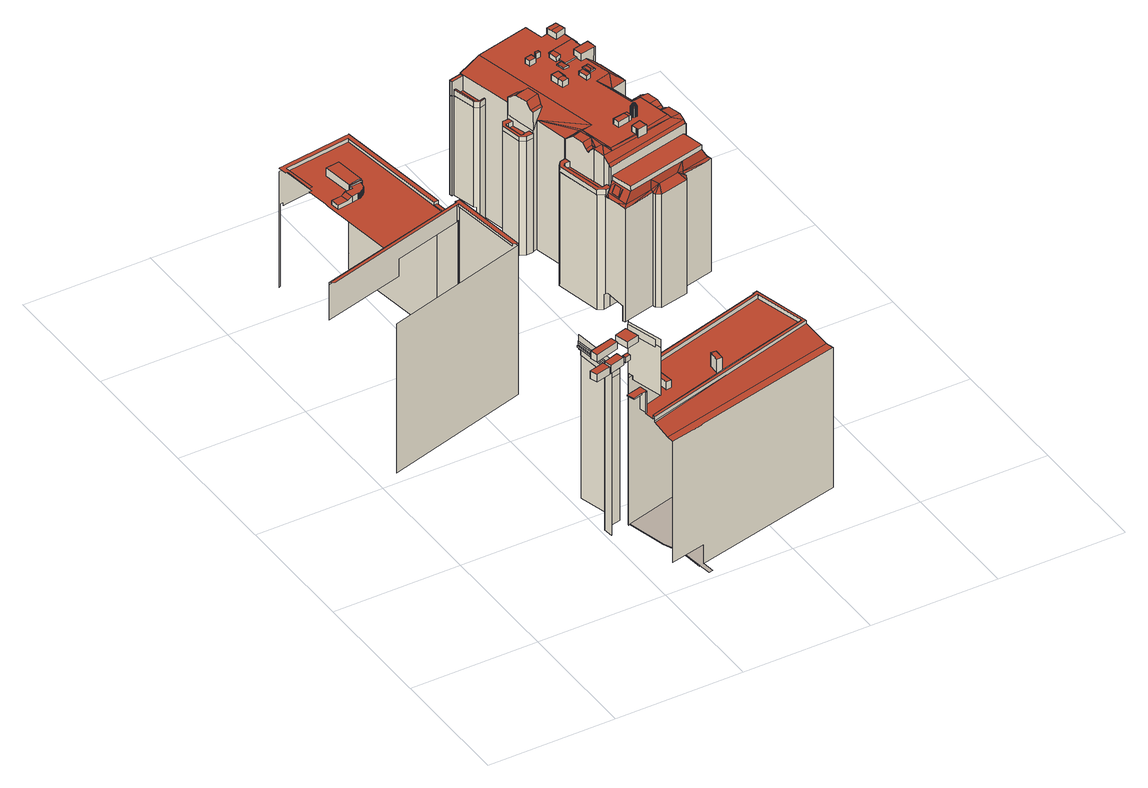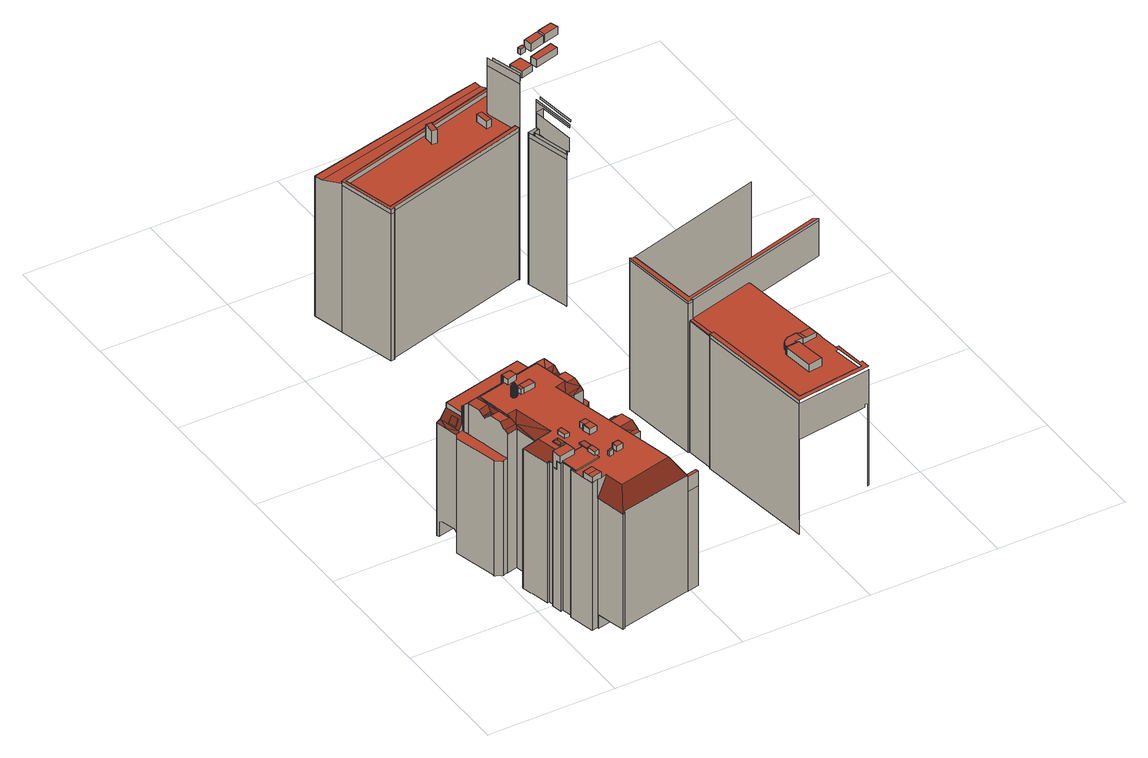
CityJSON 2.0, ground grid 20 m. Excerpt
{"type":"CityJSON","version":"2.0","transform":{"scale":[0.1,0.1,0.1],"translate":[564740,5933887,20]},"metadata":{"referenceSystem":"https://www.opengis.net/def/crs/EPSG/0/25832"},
"CityObjects":{
"building1":{"type":"Building","attributes":{"Grundfläche 2D":"5459.755037","Grundhöhe NN":"20.637"},"children":["building1-1","building1-2","building1-3","building1-4","building1-5","building1-6","building1-7","building1-8"],"geometry":[{"type":"MultiSurface","lod":"3","boundaries":[[[0,1,2,3]],[[3,2,4,5]],[[6,7,8,9]],[[10,11,12,13,14,15,16]],[[14,13,17,18]],[[10,19,20,11]],[[19,10,16,21]],[[22,19,21,23]],[[22,24,25,26,27,28,29,30,31,32,20,19]],[[22,33,34,35,36,24]],[[37,34,33,22,23,38]],[[39,26,25,40]],[[39,41,27,26]],[[42,43,44,45,46,47]],[[40,48,41,39]],[[48,28,27,41]],[[49,50,51,52]],[[53,54,55,56,57]],[[58,59,60,61,62,63]],[[59,58,64,65,66,67,68,69,70,60]],[[71,72,73,74]],[[74,75,76,71]],[[34,77,78,79,80,35]],[[81,78,77,34,37,82]],[[76,75,50,49]],[[64,4,2,1,83,84,85,86,65]],[[87,88,89,90,91,92,93,94,95]],[[96,54,53,57,97,98,99]],[[89,100,101,92,91,90]],[[101,100,97,57,56,55]],[[83,102,103,104,85,84]],[[73,72,69,68,105,106]],[[107,51,50,75,74,73,106,108,109,110,111,88,87,112]],[[113,114,115,67,66,116,104,103,102,96,99,98,117]],[[105,68,67,115]],[[116,66,65,86]],[[104,116,86,85]],[[115,114,118,105]],[[108,106,105,118]],[[88,111,119,97,100,89]],[[118,114,113,117,120,121]],[[110,109,108,118,121,120]],[[97,119,120,117,98]],[[120,119,111,110]]],"semantics":{"surfaces":[{"type":"WallSurface"},{"type":"RoofSurface"},{"type":"OuterCeilingSurface"}],"values":[0,0,0,0,0,0,0,0,0,0,0,0,1,0,0,0,0,0,0,0,0,0,0,0,0,1,0,0,1,1,0,0,2,1,0,0,0,0,0,0,0,0,0,0]}}]},
"building1-1":{"type":"BuildingInstallation","parents":["building1"],"geometry":[{"type":"MultiSurface","lod":"3","boundaries":[[[122,123,124,125]],[[125,124,126,127]],[[122,125,127,128]],[[123,122,128,129]],[[124,123,129,126]]],"semantics":{"surfaces":[{"type":"RoofSurface"},{"type":"WallSurface"}],"values":[0,1,1,1,1]}}]},
"building1-2":{"type":"BuildingInstallation","parents":["building1"],"geometry":[{"type":"MultiSurface","lod":"3","boundaries":[[[130,131,132,133,134]],[[135,136,131,130]],[[136,137,132,131]],[[137,138,139,134,133,132]],[[139,135,130,134]]],"semantics":{"surfaces":[{"type":"RoofSurface"},{"type":"WallSurface"}],"values":[0,1,1,1,1]}}]},
"building1-3":{"type":"BuildingInstallation","parents":["building1"],"geometry":[{"type":"MultiSurface","lod":"3","boundaries":[[[140,141,142,143]],[[143,142,144,145]],[[140,143,145,146]],[[141,140,146,147]],[[147,144,142,141]]],"semantics":{"surfaces":[{"type":"RoofSurface"},{"type":"WallSurface"}],"values":[0,1,1,1,1]}}]},
"building1-4":{"type":"BuildingInstallation","parents":["building1"],"geometry":[{"type":"MultiSurface","lod":"3","boundaries":[[[148,149,150,151,152,153]],[[154,153,152,5]],[[148,153,154,155]],[[155,156,149,148]],[[150,0,3,151]],[[3,5,152,151]]],"semantics":{"surfaces":[{"type":"RoofSurface"},{"type":"WallSurface"}],"values":[0,1,1,1,1,1]}}]},
"building1-5":{"type":"BuildingInstallation","parents":["building1"],"geometry":[{"type":"MultiSurface","lod":"3","boundaries":[[[157,158,159,160]],[[160,159,161,162]],[[157,160,162,163]],[[158,157,163,164]],[[159,158,164,161]]],"semantics":{"surfaces":[{"type":"RoofSurface"},{"type":"WallSurface"}],"values":[0,1,1,1,1]}}]},
"building1-6":{"type":"BuildingInstallation","parents":["building1"],"geometry":[{"type":"MultiSurface","lod":"3","boundaries":[[[165,166,167,168,169]],[[170,171,172,167,166,165]],[[172,173,168,167]],[[173,174,169,168]],[[174,170,165,169]]],"semantics":{"surfaces":[{"type":"RoofSurface"},{"type":"WallSurface"}],"values":[0,1,1,1,1]}}]},
"building1-7":{"type":"BuildingInstallation","parents":["building1"],"geometry":[{"type":"MultiSurface","lod":"3","boundaries":[[[175,176,177,178]],[[178,177,179,180]],[[180,181,175,178]],[[176,175,181,182]],[[182,179,177,176]]],"semantics":{"surfaces":[{"type":"RoofSurface"},{"type":"WallSurface"}],"values":[0,1,1,1,1]}}]},
"building1-8":{"type":"BuildingInstallation","parents":["building1"],"geometry":[{"type":"MultiSurface","lod":"3","boundaries":[[[183,184,185,186]],[[187,188,184,183]],[[189,190,186,185]],[[183,186,190,187]],[[185,184,188,189]]],"semantics":{"surfaces":[{"type":"RoofSurface"},{"type":"WallSurface"}],"values":[0,1,1,1,1]}}]},
"building2":{"type":"Building","attributes":{"Grundfläche 2D":"2424.071255","Grundhöhe NN":"20.655"},"children":["building2-1","building2-2","building2-3"],"geometry":[{"type":"MultiSurface","lod":"3","boundaries":[[[191,192,193,194]],[[195,196,197,198,199,200,201,202,203]],[[200,199,198,204,205,206]],[[207,208,209,210]],[[211,212,213,214,215,206,205,204,216,217]],[[218,209,208]],[[210,219,220,207]],[[221,222,223,224,225,195,203,202,201,226,227,228,229,230,231,232,233,234],[235,236,237,208,207,220]],[[238,239,240,241,219,210,209]],[[218,242,243,237,236,240,239,238,209]],[[244,245,246,247,248,249,250,251,252,253,254,255,256,257,258,259,260,261,262]],[[235,220,219,241]],[[233,232,259,258]],[[263,264,265,266,267,268,269,270,271,272,273,274,275,276,277,278,279,280,281,282,283,284,285,286,287]],[[241,240,236,235]],[[211,217,288,289]],[[191,290,213,212]],[[290,191,194,291]],[[292,226,201,200]],[[292,200,206,215]],[[293,292,215,214]],[[293,294,227,226,292]],[[228,227,294,293,290,291,295]],[[290,293,214,213]],[[229,228,295,296]],[[230,229,296,297]],[[261,260,298,299,230,300]],[[300,230,297,301]],[[231,298,260,259,232]],[[300,283,262,261]],[[283,300,301,302,285,284]]],"semantics":{"surfaces":[{"type":"WallSurface"},{"type":"RoofSurface"}],"values":[0,0,0,0,1,0,0,1,1,0,1,0,0,0,0,0,0,0,0,0,0,0,0,0,0,0,0,0,0,0,0]}}]},
"building2-1":{"type":"BuildingInstallation","parents":["building2"],"geometry":[{"type":"MultiSurface","lod":"3","boundaries":[[[303,304,305,306,307,308,309,310,311,312,313,314,315,316,317,318,319,320,321,322,323,324]],[[322,325,326,323]],[[325,327,328,326]],[[329,330,320,319]],[[330,331,321,320]],[[331,332,322,321]],[[322,332,333,327,325]],[[328,327,333,334]],[[334,335,323,326,328]],[[335,336,324,323]],[[336,337,303,324]],[[337,338,304,303]],[[338,339,305,304]],[[339,340,306,305]],[[340,341,307,306]],[[341,342,308,307]],[[342,343,309,308]],[[343,344,310,309]],[[344,345,311,310]],[[345,346,312,311]],[[346,347,313,312]],[[347,348,314,313]],[[348,349,315,314]],[[349,350,316,315]],[[350,351,317,316]]],"semantics":{"surfaces":[{"type":"RoofSurface"},{"type":"WallSurface"}],"values":[0,0,0,1,1,1,1,1,1,1,1,1,1,1,1,1,1,1,1,1,1,1,1,1,1]}}]},
"building2-2":{"type":"BuildingInstallation","parents":["building2"],"geometry":[{"type":"MultiSurface","lod":"3","boundaries":[[[218,352,353,354,243,242]],[[329,319,352,218,208]],[[319,318,317,351,355,354,353,352]],[[355,237,243,354]]],"semantics":{"surfaces":[{"type":"RoofSurface"},{"type":"WallSurface"}],"values":[0,1,1,1]}}]},
"building2-3":{"type":"BuildingInstallation","parents":["building2"],"geometry":[{"type":"MultiSurface","lod":"3","boundaries":[[[356,299,298,294,357]],[[294,298,231,227]],[[228,357,294,227]],[[228,229,356,357]],[[229,230,299,356]]],"semantics":{"surfaces":[{"type":"RoofSurface"},{"type":"WallSurface"}],"values":[0,1,1,1,1]}}]},
"building3":{"type":"Building","attributes":{"Grundfläche 2D":"393.881542","Grundhöhe NN":"20.425"},"children":["building3-1","building3-2","building3-3","building3-4","building3-5","building3-6","building3-7","building3-8","building3-9","building3-10","building3-11","building3-12","building3-13","building3-14","building3-15","building3-16","building3-17","building3-18","building3-19","building3-20"],"geometry":[{"type":"MultiSurface","lod":"3","boundaries":[[[358,359,360,361,362,363,364]],[[365,366,367,368,369,361,360]],[[370,367,366,371]],[[372,373,370,371]],[[373,372,374,375]],[[362,361,369,376]],[[377,378,379]],[[380,378,377,381,382,383]],[[384,385,381]],[[384,386,387,385]],[[386,388,389,387]],[[390,391,392,393]],[[390,394,395,391]],[[396,397,398,399,395,394]],[[397,400,401,402,398]],[[403,398,402]],[[404,398,403]],[[405,406,407,408,409,410,411,412,413,414,415,416,417]],[[418,419,420,421]],[[422,423,419]],[[423,424,425,419]],[[425,420,419]],[[422,426,427,423]],[[428,429,430]],[[431,432,428]],[[432,429,428]],[[385,433,434,435,431,382,381]],[[435,432,431]],[[436,420,425]],[[437,435,434,433,385,438,439]],[[385,440,441,442,437,439,438]],[[441,440,399,443,404,406,405,417,444,445,446,447,448,449,450,451,452,453,454,455,456,457,458,459,460,461,462,463,464,465,466,467,468,424,437,442]],[[468,425,424]],[[399,398,443]],[[443,398,404]],[[469,470,471,472,473,474,475,476,477,478,479,480]],[[481,482,483,484]],[[485,486,487,488,489,490,491]],[[492,493,494,495]],[[496,493,492]],[[496,497,493]],[[498,499,500]],[[498,501,488,499]],[[499,502,503]],[[497,503,502,504]],[[499,488,487,502]],[[497,504,493]],[[494,493,504,505]],[[506,507,508,509,510,511,512,513,514]],[[515,516,388]],[[388,516,389]],[[515,517,518,516]],[[393,392,518,517]],[[407,406,403]],[[403,406,404]],[[519,467,466,520,521,522,523]],[[466,465,524,525,520]],[[363,362,376,369,368,367,370,373,375,526,468,467,519,527]],[[436,425,526]],[[526,528,436]],[[526,425,468]],[[426,529,530,427]],[[529,531,532,530]],[[531,533,534,532]],[[430,429,534,533]],[[437,432,435]],[[424,432,437]],[[423,427,424]],[[427,429,432,424]],[[427,530,429]],[[429,530,532,534]],[[387,440,385]],[[387,391,440]],[[387,389,392,391]],[[440,391,399]],[[391,395,399]],[[389,518,392]],[[389,516,518]],[[535,536,537]],[[538,494,539,535]],[[540,536,535,539]],[[495,494,538]],[[541,497,496]],[[542,497,541]],[[543,503,497,542]],[[544,503,543]],[[500,503,544]],[[500,499,503]],[[545,488,501]],[[546,547,548,489,545,549]],[[489,488,545]],[[550,551,552,553,554]],[[494,505,554,553,539]],[[555,556,557,558,559,560,561,562,563,564,565,566,540,567,568,569,570,571,572,573]],[[574,575,576,577,578,579,580,581,582,583,584,585,586,587]],[[548,547,588,589,590,591,592,593,594,595,596,597,598,599,600,601,602,603,604,605]],[[528,420,436]],[[416,415,445,444,417]],[[465,464,463,525,524]],[[481,484,550,554,505]],[[505,504,502,487,482,481]],[[482,487,486,483]],[[606,607,608,609,610,611,374,372,371,366,365,360,359,358]],[[526,375,374,611]],[[358,364,363,527,606]],[[469,480,459,458]],[[470,469,458,457]],[[471,470,457,456]],[[453,452,475,474]],[[452,451,476,475]],[[449,448,612,479,478]],[[612,459,480,479]],[[602,601,600,613,614]],[[546,588,547,548,547]],[[546,615,616,617,618,589,588]],[[591,590,589,618,619,620]],[[595,594,593,621,622,623]],[[593,592,591,620,624,621]],[[379,485,491,377]],[[491,625,603,625,377]],[[603,602,381,377,625]],[[626,384,381,602,614]],[[599,598,597,596,595,623,627,401,400,397,396,394,390,393,517,515,388,386,384,626,613,600]],[[402,401,627,628]],[[403,402,628,629]],[[407,403,629,630]],[[631,632,633,411,410,409,408,407,630,634]],[[412,411,633,635]],[[448,447,636,637]],[[413,412,635,638]],[[414,413,638,639]],[[639,640,641,636,447,446,445,415,414]],[[612,448,637,642]],[[460,459,612,642,643]],[[462,461,460,643,644]],[[525,463,462,644,645]],[[646,647,520,525,645,648]],[[647,649,521,520]],[[650,522,521,649]],[[651,511,652,519,523,522,650,653]],[[510,509,508,654,655,527,519,652,511]],[[606,527,655,656]],[[583,582,581,580,579,657,611,610,609,608,607,606,656,658,585,584]],[[611,657,579,659,660,526]],[[528,526,660,661]],[[420,528,661,662,421]],[[558,557,556,555,573,572,428,430,533,531,529,426,422,419,418,421,662,663,560,559]],[[428,572,571,431]],[[664,569,382,431,571,570,569]],[[552,383,382,569,568,665]],[[484,483,486,485,379,378,380,383,552,551,550]],[[537,666,667,668,669,670,671,672,495,538,535]],[[496,492,495,672,673]],[[541,496,673,674]],[[542,541,674,675]],[[543,542,675,676]],[[501,498,500,677,678]],[[544,543,676,679]],[[500,544,679,677]],[[680,681,682,683,615,546,549,545,501,678,684]],[[685,490,489,548,605,604]],[[490,685,604,603,625,491]],[[552,665,568,567,686,553]],[[539,553,686,567,540]],[[561,560,663,687]],[[562,561,687,688]],[[563,562,688,689]],[[689,690,691,692,666,537,536,566,565,564,563]],[[536,540,566]],[[586,585,658,693]],[[694,574,587,586,693,695]],[[575,574,694,696]],[[576,575,696,697]],[[698,578,577,576,697,699]],[[579,578,698,659]],[[512,511,651,700]],[[700,701,513,512]],[[701,702,514,513]],[[506,514,702,703]],[[508,507,704,654]],[[705,706,704,507,506,703]],[[617,616,707,708]],[[709,710,708,707]],[[646,648,711,712]],[[680,684,671,670]],[[710,709,692,691]],[[712,711,706,705]],[[679,676,675,674,673,672,671,684,678,677]],[[689,688,687,663,662,661,660,659,698,699,697,696,694,695,693,658,656,655,654,704,706,711,648,645,644,643,642,637,636,641,639,638,635,633,632,631,634,630,629,628,627,623,622,621,624,620,619,618,617,708,710,691,690],[626,614,613]],[[683,667,666,692,709,707,616,615],[713,714,707]],[[713,707,714]],[[646,712,705,703,702,701,700,651,653,650,649,647]],[[683,682,668,667]],[[681,680,670,669]],[[681,669,668,682]]],"semantics":{"surfaces":[{"type":"RoofSurface"},{"type":"WallSurface"},{"type":"GroundSurface"},{"type":"OuterCeilingSurface"}],"values":[0,0,0,0,0,0,0,0,0,0,0,0,0,0,0,0,0,0,0,0,0,0,0,0,0,0,0,0,0,0,0,0,0,0,0,0,0,0,0,0,0,0,0,0,0,0,0,0,0,0,0,0,0,0,0,0,0,0,0,0,0,0,0,0,0,0,0,0,0,0,0,0,0,0,0,0,0,0,0,0,0,0,0,0,0,0,0,0,0,0,0,0,0,0,0,0,1,1,1,1,1,1,1,1,1,1,1,1,1,1,1,1,1,1,1,1,1,1,1,1,1,1,1,1,1,1,1,1,1,1,1,1,1,1,1,1,1,1,1,1,1,1,1,1,1,1,1,1,1,1,1,1,1,1,1,1,1,1,1,1,1,1,1,1,1,1,1,1,1,1,1,1,1,1,1,1,1,1,1,1,1,1,1,1,1,1,1,2,2,3,3,3,3,3,3]}}]},
"building3-1":{"type":"BuildingInstallation","parents":["building3"],"geometry":[{"type":"MultiSurface","lod":"3","boundaries":[[[715,716,717,718,719]],[[720,715,719,721]],[[722,723,718,717]],[[723,721,719,718]],[[724,725,726,717,716,715]],[[727,723,722,717,726,728]],[[727,729,721,723]],[[729,730,724,715,720,721]]],"semantics":{"surfaces":[{"type":"RoofSurface"},{"type":"WallSurface"}],"values":[0,0,0,0,1,1,1,1]}}]},
"building3-2":{"type":"BuildingInstallation","parents":["building3"],"geometry":[{"type":"MultiSurface","lod":"3","boundaries":[[[731,732,733,734]],[[735,736,734,733]],[[731,734,736,737]],[[732,731,737,738]],[[738,735,733,732]]],"semantics":{"surfaces":[{"type":"RoofSurface"},{"type":"WallSurface"}],"values":[0,1,1,1,1]}}]},
"building3-3":{"type":"BuildingInstallation","parents":["building3"],"geometry":[{"type":"MultiSurface","lod":"3","boundaries":[[[739,740,741,742,743]],[[744,745,741,740]],[[745,746,742,741]],[[746,747,743,742]],[[747,748,744,740,739,743]]],"semantics":{"surfaces":[{"type":"RoofSurface"},{"type":"WallSurface"}],"values":[0,1,1,1,1]}}]},
"building3-4":{"type":"BuildingInstallation","parents":["building3"],"geometry":[{"type":"MultiSurface","lod":"3","boundaries":[[[749,750,751,752,753,754,755,756,757,758,759,760,761,762]],[[763,442,439,756,755,754]],[[439,764,757,756]],[[764,765,434,759,758,757]],[[760,759,434,766]],[[766,767,761,760]],[[762,761,767,433]],[[433,768,769,749,762]],[[769,438,750,749]],[[441,770,753,752,751,750,438,771]],[[770,763,754,753]]],"semantics":{"surfaces":[{"type":"RoofSurface"},{"type":"WallSurface"}],"values":[0,1,1,1,1,1,1,1,1,1,1]}}]},
"building3-5":{"type":"BuildingInstallation","parents":["building3"],"geometry":[{"type":"MultiSurface","lod":"3","boundaries":[[[772,773,774,775,776,777]],[[778,779,773,772]],[[779,780,453,474,473,775,774,773]],[[473,472,776,775]],[[472,471,456,778,772,777,776]]],"semantics":{"surfaces":[{"type":"RoofSurface"},{"type":"WallSurface"}],"values":[0,1,1,1,1]}}]},
"building3-6":{"type":"BuildingInstallation","parents":["building3"],"geometry":[{"type":"MultiSurface","lod":"3","boundaries":[[[781,782,783,784]],[[785,786,783,782]],[[787,784,783,786]],[[787,788,781,784]]],"semantics":{"surfaces":[{"type":"RoofSurface"},{"type":"WallSurface"}],"values":[0,1,1,1]}}]},
"building3-7":{"type":"BuildingInstallation","parents":["building3"],"geometry":[{"type":"MultiSurface","lod":"3","boundaries":[[[789,790,791,792]],[[793,789,792,794]],[[795,796,793,794]],[[796,797,789,793]],[[797,798,790,789]],[[798,799,791,790]]],"semantics":{"surfaces":[{"type":"RoofSurface"},{"type":"WallSurface"}],"values":[0,0,1,1,1,1]}}]},
"building3-8":{"type":"BuildingInstallation","parents":["building3"],"geometry":[{"type":"MultiSurface","lod":"3","boundaries":[[[800,801,802,803]],[[803,802,804,805]],[[800,803,805,806]],[[801,800,806,807]],[[802,801,807,804]]],"semantics":{"surfaces":[{"type":"RoofSurface"},{"type":"WallSurface"}],"values":[0,1,1,1,1]}}]},
"building3-9":{"type":"BuildingInstallation","parents":["building3"],"geometry":[{"type":"MultiSurface","lod":"3","boundaries":[[[808,809,810,811]],[[808,811,812,813]],[[813,814,809,808]],[[811,810,815,812]],[[814,815,810,809]]],"semantics":{"surfaces":[{"type":"RoofSurface"},{"type":"WallSurface"}],"values":[0,1,1,1,1]}}]},
"building3-10":{"type":"BuildingInstallation","parents":["building3"],"geometry":[{"type":"MultiSurface","lod":"3","boundaries":[[[816,817,818,819]],[[816,819,820,821]],[[822,823,818,817]],[[817,816,821,822]],[[823,820,819,818]]],"semantics":{"surfaces":[{"type":"RoofSurface"},{"type":"WallSurface"}],"values":[0,1,1,1,1]}}]},
"building3-11":{"type":"BuildingInstallation","parents":["building3"],"geometry":[{"type":"MultiSurface","lod":"3","boundaries":[[[824,825,826,827,686,665,828,829,830,831,832,833,834,835,836,837,838]],[[563,564,565,566,827,826,825,824]],[[566,540,567,686,827]],[[568,569,828,665,686,567]],[[830,829,570,839]],[[831,830,839,840]],[[832,831,840,841]],[[833,832,841,842]],[[842,558,834,833]],[[559,560,836,835,834,558]],[[560,561,837,836]],[[561,562,838,837]],[[562,563,824,838]]],"semantics":{"surfaces":[{"type":"RoofSurface"},{"type":"WallSurface"}],"values":[0,1,1,1,1,1,1,1,1,1,1,1,1]}}]},
"building3-12":{"type":"BuildingInstallation","parents":["building3"],"geometry":[{"type":"MultiSurface","lod":"3","boundaries":[[[843,844,845,846,847,848,849,850,851,852,853,854,855,856,857,657,858,859]],[[585,586,851,850]],[[586,587,574,853,852,851]],[[574,575,854,853]],[[575,576,855,854]],[[576,577,578,857,856,855]],[[578,579,657,857]],[[581,858,657,579,580]],[[860,859,858,581]],[[860,861,843,859]],[[844,843,861,862]],[[845,844,862,863]],[[846,845,863,864]],[[847,846,864,865]],[[865,583,848,847]],[[584,585,850,849,848,583]]],"semantics":{"surfaces":[{"type":"RoofSurface"},{"type":"WallSurface"}],"values":[0,1,1,1,1,1,1,1,1,1,1,1,1,1,1,1]}}]},
"building3-13":{"type":"BuildingInstallation","parents":["building3"],"geometry":[{"type":"MultiSurface","lod":"3","boundaries":[[[866,867,868,869,870,871,872,873]],[[514,506,871,870]],[[506,507,872,871]],[[507,508,873,872]],[[509,866,873,508]],[[509,874,867,866]],[[868,867,874,875]],[[868,875,876,869]]],"semantics":{"surfaces":[{"type":"RoofSurface"},{"type":"WallSurface"}],"values":[0,1,1,1,1,1,1,1]}}]},
"building3-14":{"type":"BuildingInstallation","parents":["building3"],"geometry":[{"type":"MultiSurface","lod":"3","boundaries":[[[652,877,878,879]],[[511,512,877,652]],[[512,513,878,877]],[[510,879,878,513,514,870,869,876]],[[511,652,879,510]]],"semantics":{"surfaces":[{"type":"RoofSurface"},{"type":"WallSurface"}],"values":[0,1,1,1,1]}}]},
"building3-15":{"type":"BuildingInstallation","parents":["building3"],"geometry":[{"type":"MultiSurface","lod":"3","boundaries":[[[880,881,882]],[[883,884,881,885]],[[882,881,884]],[[886,887,881,880]],[[886,888,887]],[[889,887,888]],[[889,890,887]],[[890,891,892,887]],[[891,893,892]],[[893,894,892]],[[894,895,892]],[[896,895,894]],[[897,895,896]],[[898,895,897]],[[899,895,898]],[[900,901,895,899]],[[902,900,899]],[[903,900,902]],[[904,900,903]],[[904,905,900]],[[906,905,904]],[[907,908,906]],[[908,905,906]],[[909,908,907]],[[910,908,909]],[[911,912,910]],[[910,912,908]],[[911,913,912]],[[914,912,913]],[[915,914,913]],[[916,914,915]],[[916,917,918,914]],[[917,919,885,918]],[[920,885,919]],[[920,921,885]],[[883,885,921]],[[908,912,914,918,885,881,887,892,895,901,900,905]],[[922,923,880,882]],[[924,925,884,883]],[[925,922,882,884]],[[923,926,886,880]],[[926,927,888,886]],[[927,928,889,888]],[[928,929,890,889]],[[929,930,891,890]],[[930,931,893,891]],[[931,932,894,893]],[[932,933,896,894]],[[933,934,897,896]],[[934,935,898,897]],[[935,936,899,898]],[[936,937,902,899]],[[937,938,903,902]],[[938,939,904,903]],[[939,940,906,904]],[[940,941,907,906]],[[941,942,909,907]],[[942,943,944,911,910,909]],[[944,945,913,911]],[[913,945,946,915]],[[946,947,916,915]],[[947,948,917,916]],[[948,949,919,917]],[[919,949,950,920]],[[950,951,921,920]],[[951,924,883,921]]],"semantics":{"surfaces":[{"type":"RoofSurface"},{"type":"WallSurface"}],"values":[0,0,0,0,0,0,0,0,0,0,0,0,0,0,0,0,0,0,0,0,0,0,0,0,0,0,0,0,0,0,0,0,0,0,0,0,0,1,1,1,1,1,1,1,1,1,1,1,1,1,1,1,1,1,1,1,1,1,1,1,1,1,1,1,1,1]}}]},
"building3-16":{"type":"BuildingInstallation","parents":["building3"],"geometry":[{"type":"MultiSurface","lod":"3","boundaries":[[[952,953,954,955]],[[956,957,952,955,958]],[[954,461,462,958,955]],[[958,462,463,464,957,956]],[[957,464,959,953,952]],[[954,953,959,461]]],"semantics":{"surfaces":[{"type":"RoofSurface"},{"type":"WallSurface"}],"values":[0,0,1,1,1,1]}}]},
"building3-17":{"type":"BuildingInstallation","parents":["building3"],"geometry":[{"type":"MultiSurface","lod":"3","boundaries":[[[960,794,792,791,961]],[[962,961,791,799]],[[962,963,960,961]],[[795,794,960,963]]],"semantics":{"surfaces":[{"type":"RoofSurface"},{"type":"WallSurface"}],"values":[0,1,1,1]}}]},
"building3-18":{"type":"BuildingInstallation","parents":["building3"],"geometry":[{"type":"MultiSurface","lod":"3","boundaries":[[[964,965,966,967,968,969]],[[966,446,449,478,477,967]],[[968,967,477,476,451,970]],[[413,969,968,970,405]],[[413,414,964,969]],[[415,445,446,966,965,964,414]]],"semantics":{"surfaces":[{"type":"RoofSurface"},{"type":"WallSurface"}],"values":[0,1,1,1,1,1]}}]},
"building3-19":{"type":"BuildingInstallation","parents":["building3"],"geometry":[{"type":"MultiSurface","lod":"3","boundaries":[[[971,782,781,972]],[[973,972,781,788]],[[973,974,971,972]],[[785,782,971,974]]],"semantics":{"surfaces":[{"type":"RoofSurface"},{"type":"WallSurface"}],"values":[0,1,1,1]}}]},
"building3-20":{"type":"BuildingInstallation","parents":["building3"],"geometry":[{"type":"MultiSurface","lod":"3","boundaries":[[[975,976,977,978]],[[978,977,979,980]],[[975,978,980,981]],[[981,982,976,975]],[[982,979,977,976]]],"semantics":{"surfaces":[{"type":"RoofSurface"},{"type":"WallSurface"}],"values":[0,1,1,1,1]}}]}
},
"vertices":[
[216,77,289],[216,77,254],[218,77,254],[218,77,289],[215,89,254],[215,89,289],[191,212,288],[199,147,288],[199,147,291],[191,212,291],[205,164,253],[205,164,285],[197,220,285],[197,220,288],[207,149,288],[207,149,6],[205,164,6],[197,220,291],[207,149,291],[218,167,253],[218,167,285],[218,167,6],[218,169,253],[218,169,6],[218,169,261],[217,174,261],[217,174,253],[210,234,253],[210,234,261],[209,238,261],[209,238,285],[217,174,285],[218,169,285],[219,169,253],[233,172,253],[233,172,261],[219,169,261],[233,172,6],[219,169,6],[226,176,253],[226,176,261],[211,235,253],[234,152,335],[235,150,335],[248,104,335],[248,104,348],[235,150,348],[234,152,348],[211,235,261],[267,69,6],[267,69,7],[272,29,7],[272,29,6],[219,56,254],[218,56,254],[218,56,252],[219,56,252],[353,93,254],[254,100,335],[238,156,335],[238,158,335],[238,158,348],[238,156,348],[254,100,348],[254,100,254],[240,150,254],[240,150,261],[238,156,261],[238,156,254],[238,156,6],[238,158,6],[255,96,6],[240,157,6],[240,157,7],[255,96,7],[267,70,7],[267,70,6],[215,240,253],[215,241,253],[215,241,261],[215,240,261],[215,241,6],[215,240,6],[218,61,254],[354,99,254],[498,138,254],[477,217,254],[279,31,7],[515,85,7],[515,85,242],[279,31,242],[274,29,242],[223,18,242],[223,18,39],[274,29,39],[279,31,39],[218,56,261],[503,134,256],[503,134,261],[219,56,261],[512,97,242],[222,30,242],[218,61,261],[354,99,261],[498,138,261],[474,221,254],[474,221,7],[275,10,7],[474,223,7],[476,223,7],[480,224,7],[503,134,7],[281,11,7],[476,223,261],[474,223,261],[474,221,261],[477,217,261],[480,224,261],[474,223,254],[503,134,254],[480,224,254],[476,223,254],
[164,84,348],[161,96,348],[137,90,348],[141,78,348],[137,90,335],[141,78,335],[164,84,335],[161,96,335],
[164,97,348],[167,85,348],[191,92,348],[190,94,348],[187,104,348],[164,97,335],[167,85,335],[191,92,335],[190,94,335],[187,104,335],
[164,116,347],[202,127,347],[199,138,347],[161,128,347],[199,138,335],[161,128,335],[164,116,335],[202,127,335],
[195,71,291],[209,75,291],[216,77,291],[218,77,291],[215,89,291],[191,83,291],[191,83,289],[195,71,289],[209,75,289],
[204,97,344],[203,103,344],[195,101,344],[196,95,344],[195,101,335],[196,95,335],[204,97,335],[203,103,335],
[209,143,346],[209,141,346],[215,121,346],[234,126,346],[228,148,346],[209,143,335],[209,141,335],[215,121,335],[234,126,335],[228,148,335],
[275,108,267],[272,129,267],[264,127,267],[267,107,267],[264,127,254],[267,107,254],[275,108,254],[272,129,254],
[344,104,277],[353,104,277],[353,120,277],[345,121,277],[344,104,254],[353,104,254],[353,120,254],[345,121,254],
[262,481,257],[32,417,257],[32,417,7],[262,481,7],[130,573,227],[130,573,198],[0,538,198],[0,538,257],[238,602,257],[239,603,257],[239,603,227],[238,602,227],[135,574,227],[0,538,261],[238,602,261],[239,603,261],[150,734,227],[151,734,227],[151,734,240],[150,734,240],[255,485,261],[262,481,261],[245,605,261],[238,605,261],[238,604,261],[7,534,261],[239,597,261],[151,734,239],[143,782,240],[143,782,227],[105,763,227],[110,728,227],[110,727,227],[110,723,227],[110,722,227],[238,604,227],[238,605,227],[244,605,227],[243,605,227],[237,650,227],[232,649,227],[208,831,227],[102,817,227],[110,763,227],[165,785,227],[171,737,227],[170,737,227],[167,737,240],[170,737,240],[171,737,240],[165,785,240],[167,737,239],[170,737,239],[213,838,233],[207,838,233],[146,829,233],[144,829,233],[102,823,233],[101,823,233],[96,823,233],[94,822,233],[95,816,233],[96,808,233],[99,809,233],[105,764,233],[105,763,233],[110,763,233],[102,817,233],[208,831,233],[232,649,233],[239,650,233],[213,839,233],[146,829,167],[144,829,167],[106,824,167],[102,823,167],[101,823,167],[101,823,172],[96,823,172],[96,823,167],[96,823,33],[94,822,33],[94,822,138],[94,822,144],[94,822,227],[96,823,227],[101,823,227],[102,823,227],[144,829,227],[146,829,227],[207,838,227],[213,838,227],[213,839,227],[213,839,33],[213,838,33],[213,838,167],[207,838,167],[239,597,257],[255,485,257],[245,605,257],[245,605,7],[238,604,257],[238,605,257],[238,605,229],[244,605,7],[243,605,7],[237,650,7],[232,649,229],[237,650,229],[239,650,227],[239,650,7],[213,838,7],
[154,715,237],[156,715,237],[158,716,237],[159,717,237],[161,718,237],[162,719,237],[164,720,237],[165,722,237],[166,723,237],[167,725,237],[167,727,237],[168,729,237],[168,731,237],[168,732,237],[170,734,237],[166,734,237],[151,732,237],[152,730,237],[152,728,237],[140,727,237],[142,713,237],[152,715,237],[133,725,234],[135,712,234],[116,723,234],[118,709,234],[151,732,227],[152,730,227],[152,728,227],[140,727,227],[116,723,227],[118,709,227],[142,713,227],[152,715,227],[154,715,227],[156,715,227],[158,716,227],[159,717,227],[161,718,227],[162,719,227],[164,720,227],[165,722,227],[166,723,227],[167,725,227],[167,727,227],[168,729,227],[168,731,227],[168,732,227],[170,734,227],
[151,732,239],[166,734,239],[171,734,239],[171,734,227],
[243,605,229],[244,605,229],
[435,793,238],[436,790,239],[436,788,240],[443,789,240],[454,792,240],[452,796,238],[442,794,238],[437,783,245],[438,778,249],[461,783,249],[460,784,248],[460,785,247],[465,765,249],[443,759,249],[445,750,240],[463,754,240],[446,746,238],[463,750,238],[459,785,247],[608,620,238],[605,619,237],[609,619,237],[475,589,237],[608,624,241],[471,592,241],[472,588,237],[606,631,248],[591,628,249],[601,651,248],[586,648,249],[600,659,242],[587,656,243],[596,672,249],[581,669,249],[586,663,243],[598,665,243],[592,690,249],[577,688,249],[591,698,242],[590,700,241],[571,696,241],[577,684,252],[589,704,238],[589,705,237],[573,701,237],[565,738,237],[546,746,252],[560,796,252],[570,752,252],[589,744,237],[588,748,238],[586,759,238],[585,760,238],[578,790,238],[575,789,241],[573,798,241],[576,799,238],[574,807,238],[570,807,242],[559,804,252],[452,673,238],[453,669,241],[469,677,237],[452,674,237],[456,659,250],[470,663,250],[472,661,252],[481,676,241],[460,641,250],[475,644,250],[465,620,250],[474,630,243],[463,628,243],[469,601,250],[480,623,250],[545,618,249],[530,614,249],[484,604,250],[478,680,238],[484,608,252],[544,619,250],[529,616,251],[588,632,252],[544,622,252],[529,618,252],[561,681,252],[570,807,252],[574,807,252],[573,814,252],[572,815,252],[569,814,252],[569,813,252],[548,809,252],[549,803,252],[529,799,252],[526,812,252],[529,812,252],[526,825,252],[523,824,252],[522,831,252],[564,841,252],[566,832,252],[568,833,252],[563,857,252],[559,873,252],[549,871,252],[543,870,252],[533,867,252],[526,897,252],[441,877,252],[490,665,252],[564,841,254],[522,831,254],[523,824,254],[526,825,254],[529,812,254],[526,812,254],[529,799,254],[549,803,254],[548,809,254],[569,813,254],[565,832,254],[566,832,254],[483,555,222],[613,585,222],[605,619,222],[475,589,222],[609,619,208],[605,619,214],[613,585,214],[622,585,198],[614,621,198],[609,620,208],[608,620,208],[483,551,194],[520,562,198],[474,551,198],[470,548,194],[521,560,194],[534,565,201],[614,581,194],[577,575,198],[578,573,194],[627,584,194],[577,577,214],[568,573,201],[520,563,214],[483,555,214],[414,846,194],[421,841,194],[431,844,194],[430,846,194],[421,886,194],[420,891,194],[401,887,194],[402,882,194],[405,883,194],[599,660,240],[588,658,240],[599,662,240],[588,660,240],[420,891,221],[538,919,220],[535,918,220],[535,916,223],[424,892,221],[543,870,233],[549,871,221],[453,748,221],[442,794,221],[469,677,220],[461,634,243],[472,637,243],[462,631,240],[472,634,240],[462,629,240],[472,632,240],[463,579,194],[463,585,195],[462,586,194],[467,565,194],[467,586,198],[465,585,196],[522,556,194],[529,550,194],[574,560,194],[579,569,194],[623,602,194],[619,622,194],[617,622,196],[616,622,196],[621,614,194],[475,589,214],[473,588,211],[472,588,208],[472,587,208],[476,582,214],[462,629,196],[462,631,196],[461,634,196],[454,664,196],[453,669,196],[452,673,196],[443,671,196],[437,663,196],[452,592,196],[454,591,196],[462,586,196],[463,585,196],[472,587,196],[472,588,196],[471,592,196],[470,595,196],[469,601,196],[465,620,196],[463,628,196],[420,781,195],[426,749,195],[435,744,195],[445,745,195],[446,745,195],[446,746,195],[445,750,195],[444,753,195],[443,759,195],[437,783,195],[436,788,195],[436,790,195],[425,790,195],[422,785,195],[619,622,196],[624,631,196],[608,697,196],[608,701,196],[606,702,196],[597,707,196],[596,706,196],[589,704,196],[590,700,196],[591,698,196],[599,662,196],[599,660,196],[601,651,196],[607,626,196],[608,624,196],[608,620,196],[609,620,196],[614,621,196],[435,793,208],[436,790,208],[436,788,208],[443,759,207],[445,750,207],[446,746,207],[565,832,252],[601,651,4],[608,624,4],[619,622,30],[619,623,29],[619,623,4],[624,631,4],[608,697,4],[608,701,4],[597,707,4],[596,706,4],[589,704,4],[606,702,4],[608,620,205],[606,631,4],[589,705,4],[573,701,4],[565,738,4],[589,744,4],[586,759,4],[585,760,4],[578,790,4],[588,748,4],[575,789,4],[572,815,4],[569,814,4],[573,798,4],[576,799,4],[574,807,4],[573,814,4],[565,832,4],[568,833,4],[559,873,4],[549,871,4],[549,874,27],[538,919,27],[549,874,4],[535,918,27],[535,916,27],[420,891,27],[420,891,219],[424,892,27],[431,844,4],[442,794,4],[435,793,4],[446,746,203],[436,790,4],[446,746,4],[453,748,4],[469,677,4],[452,674,4],[452,673,4],[471,592,4],[472,588,205],[462,586,30],[463,581,34],[469,555,29],[469,553,29],[469,552,29],[469,552,4],[470,548,4],[521,560,4],[522,556,4],[529,550,4],[574,560,4],[578,573,4],[627,584,4],[579,569,4],[626,588,29],[625,594,33],[621,614,34],[620,617,34],[626,588,4],[609,620,205],[472,587,205],[443,671,4],[437,663,4],[452,592,4],[454,591,4],[460,587,4],[460,587,29],[425,790,4],[420,781,4],[422,785,4],[426,749,4],[435,744,4],[446,745,4],[445,745,4],[401,887,27],[402,882,27],[405,883,27],[414,846,27],[421,841,4],[417,844,27],[417,844,4],[608,621,29],[608,621,4],[472,589,29],[472,589,4],[430,847,4],[430,847,27],[609,619,30],[608,620,30],
[544,780,254],[545,777,254],[548,766,254],[551,771,255],[550,778,255],[549,781,254],[554,782,254],[552,767,254],[557,768,254],[544,780,252],[545,777,252],[548,766,252],[557,768,252],[552,767,252],[554,782,252],[549,781,252],
[535,754,259],[542,756,259],[539,770,259],[532,769,259],[539,770,252],[532,769,252],[535,754,252],[542,756,252],
[528,798,254],[526,805,254],[518,803,254],[521,790,255],[529,791,255],[526,805,252],[518,803,252],[521,790,252],[529,791,252],[528,798,252],
[545,619,262],[544,619,262],[544,621,262],[544,622,262],[542,629,262],[527,625,262],[529,618,262],[529,616,262],[530,616,262],[530,615,262],[530,614,262],[530,613,262],[545,616,262],[545,618,262],[527,625,252],[530,616,251],[530,615,250],[530,613,248],[545,616,248],[545,618,250],[545,619,250],[542,629,252],[544,621,252],
[518,823,260],[521,810,260],[525,811,260],[529,812,260],[526,825,260],[523,824,260],[518,823,252],[521,810,252],[525,811,252],
[534,655,261],[536,646,261],[540,647,261],[538,656,261],[536,646,252],[540,647,252],[538,656,252],[534,655,252],
[506,780,262],[494,778,262],[497,766,262],[507,768,262],[509,767,262],[507,767,262],[507,767,252],[509,767,252],[506,780,252],[494,778,252],[497,766,252],
[502,830,261],[509,831,260],[508,835,260],[502,834,261],[508,835,252],[502,834,252],[502,830,252],[509,831,252],
[613,599,210],[618,600,200],[615,613,200],[610,612,211],[610,612,210],[613,599,209],[618,600,199],[615,613,199],
[475,581,212],[469,580,201],[472,566,200],[478,567,211],[478,567,210],[475,581,211],[469,580,200],[472,566,199],
[452,592,205],[454,591,205],[462,586,205],[463,585,205],[471,592,205],[470,595,205],[461,593,205],[457,596,205],[443,660,205],[446,664,205],[454,664,205],[453,669,205],[452,673,205],[443,671,205],[437,663,205],[461,593,196],[457,596,196],[443,660,196],[446,664,196],
[433,750,203],[430,751,203],[424,779,203],[426,782,203],[429,782,203],[437,783,203],[436,788,203],[436,790,203],[425,790,203],[422,785,203],[420,781,203],[426,749,203],[435,744,203],[445,745,203],[446,745,203],[444,753,203],[436,752,203],[436,752,195],[433,750,195],[430,751,195],[424,779,195],[426,782,195],[429,782,195],
[430,846,204],[422,844,204],[416,847,204],[408,883,204],[405,883,204],[414,846,204],[421,841,204],[431,844,204],[422,844,194],[416,847,194],[408,883,194],
[401,887,219],[402,882,219],[421,886,219],
[547,658,268],[548,655,273],[548,658,268],[550,658,268],[549,658,268],[549,655,273],[546,657,268],[547,655,273],[545,657,268],[545,656,268],[544,656,268],[544,655,268],[547,654,273],[544,654,268],[544,653,268],[547,653,273],[544,652,268],[545,652,268],[545,651,268],[546,650,268],[548,652,273],[547,652,273],[547,650,268],[548,650,268],[549,650,268],[549,652,273],[550,650,268],[551,650,268],[549,653,273],[551,651,268],[552,651,268],[552,652,268],[550,653,273],[552,653,268],[550,654,273],[552,654,268],[552,655,268],[552,656,268],[550,655,273],[551,656,268],[551,657,268],[550,657,268],[548,658,252],[547,658,252],[550,658,252],[549,658,252],[546,657,252],[545,657,252],[545,656,252],[544,656,252],[544,655,252],[544,654,252],[544,653,252],[544,652,252],[545,652,252],[545,651,252],[546,650,252],[547,650,252],[548,650,252],[549,650,252],[550,650,252],[551,650,252],[551,651,252],[552,651,252],[552,652,252],[552,653,252],[552,654,252],[552,655,252],[552,656,252],[551,656,252],[551,657,252],[550,657,252],
[545,862,262],[547,853,262],[563,857,262],[561,865,262],[549,871,262],[543,870,262],[559,873,262],[547,853,252],
[509,759,262],[499,757,262],[499,757,252],[509,759,252],
[576,799,264],[574,807,264],[573,814,264],[548,809,264],[551,794,264],[573,798,264],[551,794,252],
[517,642,261],[515,652,261],[515,652,252],[517,642,252],
[496,822,261],[495,831,261],[484,829,261],[486,820,261],[484,829,252],[486,820,252],[496,822,252],[495,831,252]
]}
